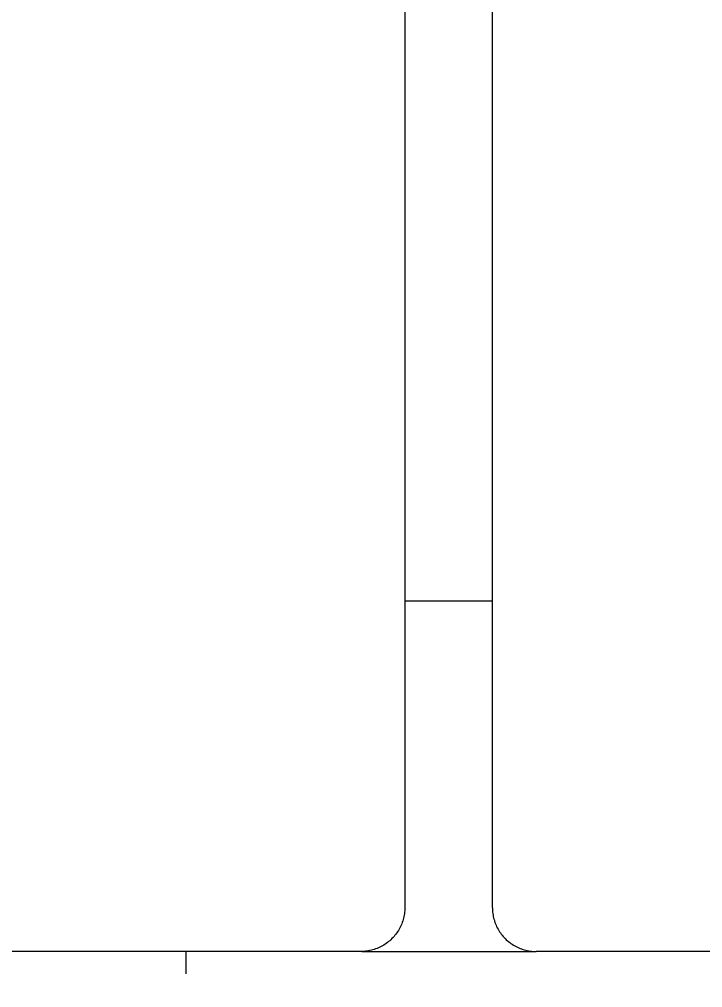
# Model space of a CAD drawing. Header units: inches. Extents: x -6 to 165, y -5 to 126.
# Drawn here: x 70.445 to 73.517, y 46.359 to 50.714 of the extents above; entities that cross this region are included whole.
import ezdxf

# ---------------------------------------------------------------- set-up
doc = ezdxf.new("R2010")
doc.units = ezdxf.units.IN
doc.header["$PDSIZE"] = -1
doc.linetypes.add('HIDDEN', pattern=[1.905, 1.27, -0.635])
for name, color, linetype, lineweight in [('ZANO_O', 10, 'Continuous', 0), ('ZANO_R', 7, 'Continuous', 0), ('ZANO_R_przerywana', 250, 'HIDDEN', 0), ('ZANO_W', 1, 'Continuous', 0)]:
    doc.layers.add(name, color=color, linetype=linetype, lineweight=lineweight)
doc.styles.get("Standard").update_dxf_attribs({"font": 'arial.ttf'})
doc.dimstyles.new('amerykanie', dxfattribs={"dimtxt": 50, "dimasz": 50, "dimexe": 0.5, "dimexo": 0.5, "dimgap": 1, "dimtad": 1, "dimdec": 0, "dimzin": 0, "dimlunit": 5, "dimtxsty": 'Standard', "dimcen": 0.09, "dimclrd": 1, "dimclre": 1, "dimclrt": 1, "dimazin": 0, "dimtfac": 1, "dimtdec": 0, "dimtmove": 0, "dimatfit": 3, "dimfxl": 1, "dimtzin": 0, "dimarcsym": 1})

# ---------------------------------------------------------------- blocks, each defined once
blk = doc.blocks.new('*D364')
at = {"layer": 'Defpoints', "color": 0}
for p in [(3.7301, 46.9156), (78.0851, 46.8954), (78.0851, 39.8869)]:
    blk.add_point(p, dxfattribs=at)
at = {"layer": 'ZANO_W', "color": 1, "lineweight": -2}
for p, q in [((3.7301, 46.4156), (3.7301, 39.3869)), ((78.0851, 46.3954), (78.0851, 39.3869)), ((4.7301, 39.8869), (77.0851, 39.8869))]:
    blk.add_line(p, q, dxfattribs=at)
at = {"layer": 'ZANO_W', "color": 1}
for points in [[(4.7301, 40.0535), (4.7301, 39.7202), (3.7301, 39.8869)], [(77.0851, 39.7202), (77.0851, 40.0535), (78.0851, 39.8869)]]:
    blk.add_solid(points, dxfattribs=at)
at = {"layer": 'ZANO_W', "color": 1, "insert": (40.9076, 41.2276), "char_height": 1.625, "attachment_point": 5}
blk.add_mtext('74 3/8', dxfattribs=at)
blk = doc.blocks.new('*D368')
at = {"layer": 'Defpoints', "color": 0}
for p in [(5.5417, 46.5217), (76.2741, 46.5217), (76.2741, 42.723)]:
    blk.add_point(p, dxfattribs=at)
at = {"layer": 'ZANO_O', "color": 1, "lineweight": -2}
for p, q in [((5.5417, 46.0217), (5.5417, 42.223)), ((76.2741, 46.0217), (76.2741, 42.223)), ((6.5417, 42.723), (75.2741, 42.723))]:
    blk.add_line(p, q, dxfattribs=at)
at = {"layer": 'ZANO_O', "color": 1}
for points in [[(6.5417, 42.8897), (6.5417, 42.5563), (5.5417, 42.723)], [(75.2741, 42.5563), (75.2741, 42.8897), (76.2741, 42.723)]]:
    blk.add_solid(points, dxfattribs=at)
at = {"layer": 'ZANO_O', "color": 1, "insert": (40.9079, 44.0638), "char_height": 1.625, "attachment_point": 5}
blk.add_mtext('70 3/4', dxfattribs=at)

msp = doc.modelspace()

# ---------------------------------------------------------------- linework, layer by layer
at = {"layer": 'ZANO_R'}
for p, q in [((72.1782, 64.0473), (72.1782, 46.71867)), ((72.57203, 46.71867), (72.57203, 64.0473)), ((72.57203, 48.09708), (72.1782, 48.09708)), ((72.17533, 46.68521), (72.17408, 46.6786)), ((72.17636, 46.69185), (72.17533, 46.68521)), ((72.17716, 46.69853), (72.17636, 46.69185)), ((72.17774, 46.70523), (72.17716, 46.69853)), ((72.17808, 46.71194), (72.17774, 46.70523)), ((72.1782, 46.71867), (72.17808, 46.71194)), ((72.57203, 46.71867), (72.57214, 46.71194)), ((72.57214, 46.71194), (72.57249, 46.70523)), ((72.57249, 46.70523), (72.57306, 46.69853)), ((72.57306, 46.69853), (72.57386, 46.69185)), ((72.57386, 46.69185), (72.57489, 46.68521)), ((72.57489, 46.68521), (72.57615, 46.6786)), ((72.16189, 46.64021), (72.15911, 46.63409)), ((72.16447, 46.64643), (72.16189, 46.64021)), ((72.16683, 46.65272), (72.16447, 46.64643)), ((72.16897, 46.6591), (72.16683, 46.65272)), ((72.1709, 46.66554), (72.16897, 46.6591)), ((72.1726, 46.67204), (72.1709, 46.66554)), ((72.17408, 46.6786), (72.1726, 46.67204)), ((72.57615, 46.6786), (72.57763, 46.67204)), ((72.57763, 46.67204), (72.57933, 46.66554)), ((72.57933, 46.66554), (72.58126, 46.6591)), ((72.58126, 46.6591), (72.5834, 46.65272)), ((72.5834, 46.65272), (72.58576, 46.64643)), ((72.58576, 46.64643), (72.58833, 46.64021)), ((72.58833, 46.64021), (72.59112, 46.63409)), ((72.13403, 46.59439), (72.1297, 46.58925)), ((72.13818, 46.59968), (72.13403, 46.59439)), ((72.14216, 46.60511), (72.13818, 46.59968)), ((72.14594, 46.61067), (72.14216, 46.60511)), ((72.14953, 46.61635), (72.14594, 46.61067)), ((72.15293, 46.62216), (72.14953, 46.61635)), ((72.15612, 46.62807), (72.15293, 46.62216)), ((72.15911, 46.63409), (72.15612, 46.62807)), ((72.59112, 46.63409), (72.59411, 46.62807)), ((72.59411, 46.62807), (72.5973, 46.62216)), ((72.5973, 46.62216), (72.6007, 46.61635)), ((72.6007, 46.61635), (72.60429, 46.61067)), ((72.60429, 46.61067), (72.60807, 46.60511)), ((72.60807, 46.60511), (72.61204, 46.59968)), ((72.61204, 46.59968), (72.6162, 46.59439)), ((72.6162, 46.59439), (72.62053, 46.58925)), ((72.0836, 46.55042), (72.07779, 46.54702)), ((72.08928, 46.55401), (72.0836, 46.55042)), ((72.09484, 46.55779), (72.08928, 46.55401)), ((72.10027, 46.56176), (72.09484, 46.55779)), ((72.10555, 46.56592), (72.10027, 46.56176)), ((72.1107, 46.57025), (72.10555, 46.56592)), ((72.11569, 46.57475), (72.1107, 46.57025)), ((72.12052, 46.57942), (72.11569, 46.57475)), ((72.12519, 46.58426), (72.12052, 46.57942)), ((72.1297, 46.58925), (72.12519, 46.58426)), ((72.62053, 46.58925), (72.62503, 46.58426)), ((72.62503, 46.58426), (72.62971, 46.57942)), ((72.62971, 46.57942), (72.63454, 46.57475)), ((72.63454, 46.57475), (72.63953, 46.57025)), ((72.63953, 46.57025), (72.64467, 46.56592)), ((72.64467, 46.56592), (72.64996, 46.56176)), ((72.64996, 46.56176), (72.65539, 46.55779)), ((72.65539, 46.55779), (72.66095, 46.55401)), ((72.66095, 46.55401), (72.66663, 46.55042)), ((72.66663, 46.55042), (72.67244, 46.54702)), ((71.98128, 46.52175), (69.06692, 46.52175)), ((71.988, 46.52186), (71.98128, 46.52175)), ((71.98565, 46.52175), (72.76458, 46.52175)), ((71.99472, 46.52221), (71.988, 46.52186)), ((72.00142, 46.52278), (71.99472, 46.52221)), ((72.00809, 46.52358), (72.00142, 46.52278)), ((72.01474, 46.52461), (72.00809, 46.52358)), ((72.02134, 46.52587), (72.01474, 46.52461)), ((72.0279, 46.52735), (72.02134, 46.52587)), ((72.03441, 46.52905), (72.0279, 46.52735)), ((72.04085, 46.53098), (72.03441, 46.52905)), ((72.04722, 46.53312), (72.04085, 46.53098)), ((72.05352, 46.53548), (72.04722, 46.53312)), ((72.05973, 46.53805), (72.05352, 46.53548)), ((72.06585, 46.54084), (72.05973, 46.53805)), ((72.07188, 46.54383), (72.06585, 46.54084)), ((72.07779, 46.54702), (72.07188, 46.54383)), ((72.67244, 46.54702), (72.67835, 46.54383)), ((72.67835, 46.54383), (72.68437, 46.54084)), ((72.68437, 46.54084), (72.69049, 46.53805)), ((72.69049, 46.53805), (72.69671, 46.53548)), ((72.69671, 46.53548), (72.703, 46.53312)), ((72.703, 46.53312), (72.70938, 46.53098)), ((72.70938, 46.53098), (72.71582, 46.52905)), ((72.71582, 46.52905), (72.72232, 46.52735)), ((72.72232, 46.52735), (72.72888, 46.52587)), ((72.72888, 46.52587), (72.73549, 46.52461)), ((72.73549, 46.52461), (72.74213, 46.52358)), ((72.74213, 46.52358), (72.74881, 46.52278)), ((72.74881, 46.52278), (72.75551, 46.52221)), ((72.75551, 46.52221), (72.76222, 46.52186)), ((72.76222, 46.52186), (72.76895, 46.52175)), ((75.68331, 46.52175), (72.76895, 46.52175))]:
    msp.add_line(p, q, dxfattribs=at)
at = {"layer": 'ZANO_R_przerywana', "ltscale": 0.05}
msp.add_line((71.19362, 46.52175), (71.19362, 43.568), dxfattribs=at)

# ---------------------------------------------------------------- dimensions: what is measured, and where the dimension line sits
at = {"layer": 'ZANO_O'}
dim = msp.add_linear_dim(base=(76.274057, 42.722994), p1=(5.541706, 46.521749), p2=(76.274057, 46.521749), dimstyle='amerykanie', override={"dimtxt": 1.625, "dimasz": 1, "dimgap": 0.5, "dimdec": 4, "dimaunit": 1, "dimadec": 1, "dimtdec": 4, "dimtmove": 1, "dimfrac": 2}, dxfattribs=at)
dim.commit()
dim.dimension.update_dxf_attribs({"geometry": '*D368', "text_midpoint": (40.907882, 44.063759)})
at = {"layer": 'ZANO_W'}
dim = msp.add_linear_dim(base=(78.08511, 39.88687), p1=(3.73008, 46.91558), p2=(78.08511, 46.89542), dimstyle='amerykanie', override={"dimtxt": 1.625, "dimasz": 1, "dimgap": 0.5, "dimdec": 4, "dimaunit": 1, "dimadec": 1, "dimtdec": 4, "dimtmove": 1, "dimfrac": 2}, dxfattribs=at)
dim.commit()
dim.dimension.update_dxf_attribs({"geometry": '*D364', "text_midpoint": (40.90759, 41.22764)})

doc.saveas('drawing.dxf')
